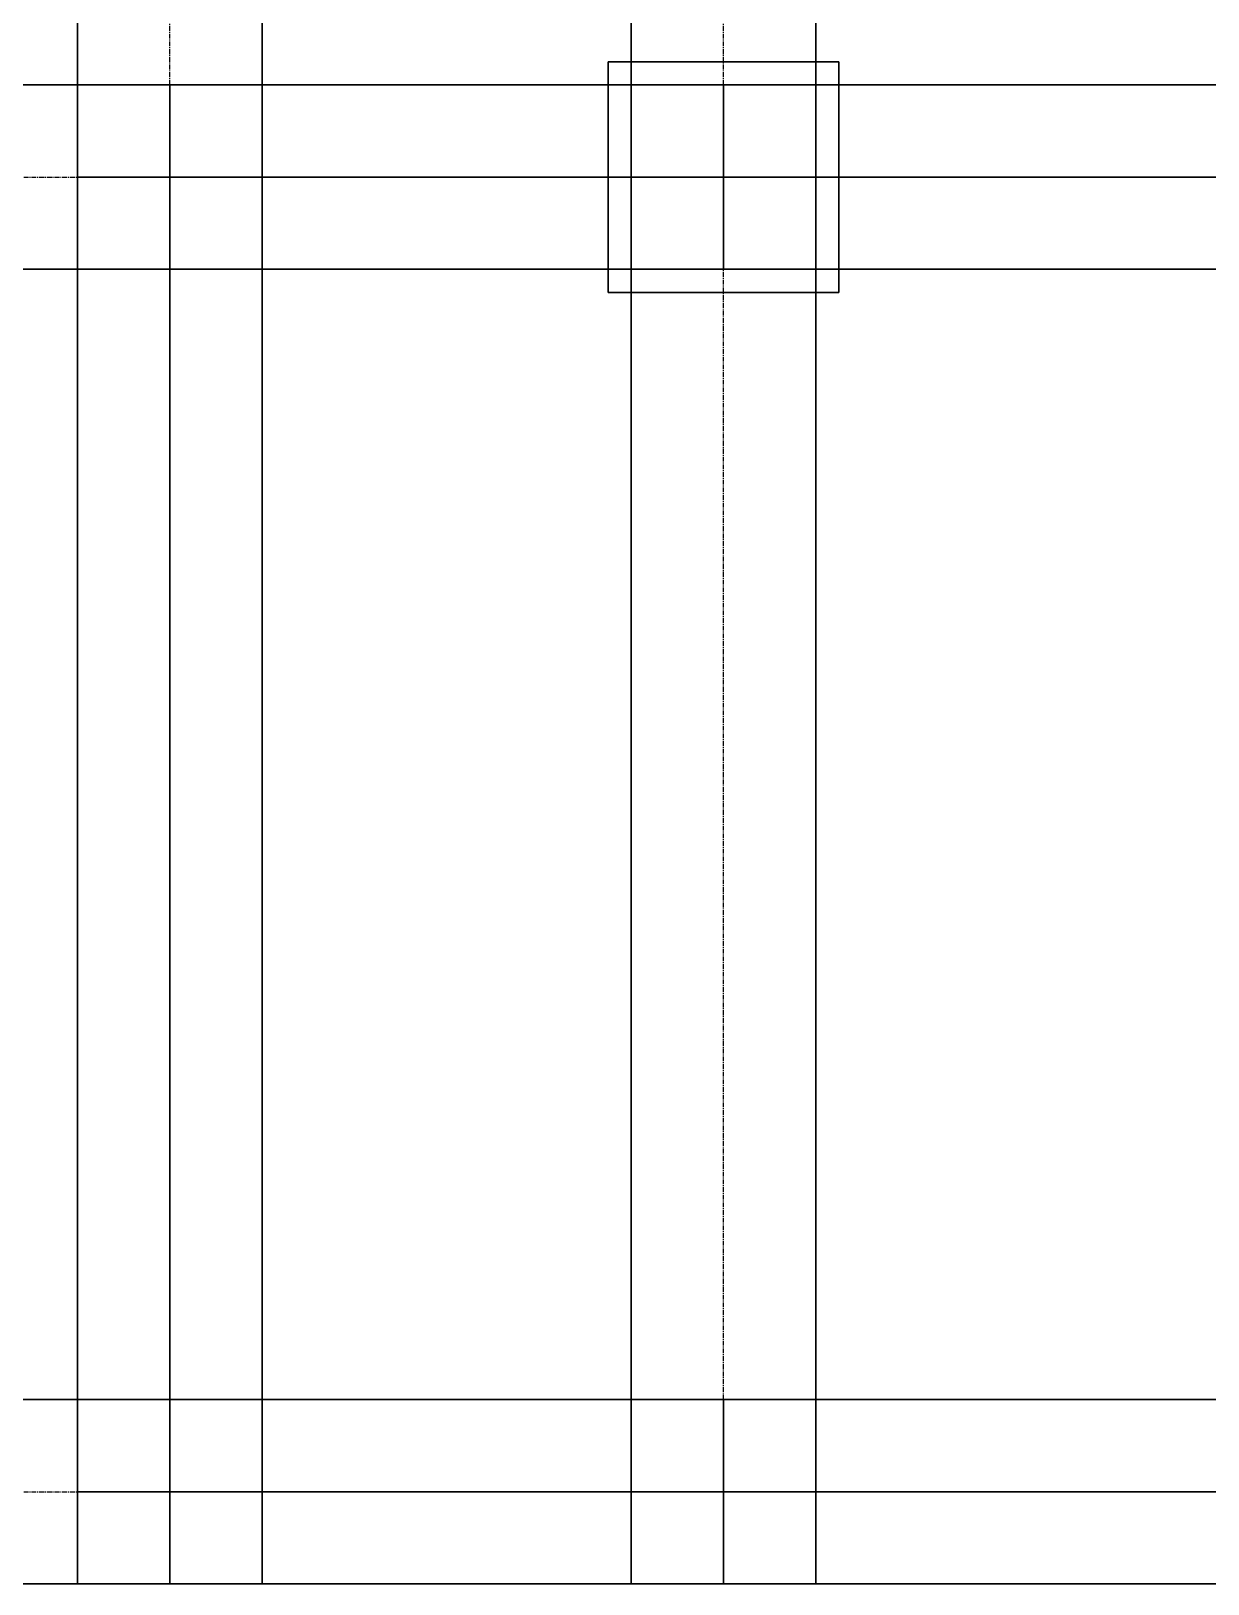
# Model space of a CAD drawing. Extents: x -12 to 2097, y 100 to 3117.
# Drawn here: x 896.9 to 1050, y 2725.9 to 2927.9 of the extents above; entities that cross this region are included whole.
import ezdxf

# ---------------------------------------------------------------- set-up
doc = ezdxf.new("R2010")
doc.units = 0
doc.header["$MEASUREMENT"] = 0
doc.linetypes.add('Center', pattern=[2, 1.25, -0.25, 0.25, -0.25])
for name, color, linetype in [('BEAM', 5, 'CONTINUOUS'), ('CENTERLINES', 7, 'CONTINUOUS'), ('COLS', 5, 'CONTINUOUS'), ('SLAB', 6, 'CONTINUOUS'), ('WALL', 6, 'CONTINUOUS')]:
    doc.layers.add(name, color=color, linetype=linetype)

msp = doc.modelspace()

# ---------------------------------------------------------------- linework, layer by layer
at = {"layer": 'BEAM', "color": 5, "linetype": 'CONTINUOUS'}
for points in [[(903, 2908.92, 600), (903, 2908.92, 624), (903, 2993.916, 624), (903, 2993.916, 600)], [(903, 2908.92, 624), (927, 2908.92, 624), (927, 2993.916, 624), (903, 2993.916, 624)], [(927, 2908.92, 600), (903, 2908.92, 600), (903, 2993.916, 600), (927, 2993.916, 600)], [(903, 2908.92, 468), (903, 2908.92, 492), (903, 2993.916, 492), (903, 2993.916, 468)], [(903, 2908.92, 492), (927, 2908.92, 492), (927, 2993.916, 492), (903, 2993.916, 492)], [(927, 2908.92, 468), (903, 2908.92, 468), (903, 2993.916, 468), (927, 2993.916, 468)], [(903, 2908.92, 336), (903, 2908.92, 360), (903, 2993.916, 360), (903, 2993.916, 336)], [(903, 2908.92, 360), (927, 2908.92, 360), (927, 2993.916, 360), (903, 2993.916, 360)], [(927, 2908.92, 336), (903, 2908.92, 336), (903, 2993.916, 336), (927, 2993.916, 336)], [(903, 2908.92, 204), (903, 2908.92, 228), (903, 2993.916, 228), (903, 2993.916, 204)], [(903, 2908.92, 228), (927, 2908.92, 228), (927, 2993.916, 228), (903, 2993.916, 228)], [(927, 2908.92, 204), (903, 2908.92, 204), (903, 2993.916, 204), (927, 2993.916, 204)], [(903, 2908.92, 60), (903, 2908.92, 84), (903, 2993.916, 84), (903, 2993.916, 60)], [(903, 2908.92, 84), (927, 2908.92, 84), (927, 2993.916, 84), (903, 2993.916, 84)], [(927, 2908.92, 60), (903, 2908.92, 60), (903, 2993.916, 60), (927, 2993.916, 60)], [(927, 2908.92, 624), (927, 2908.92, 600), (927, 2993.916, 600), (927, 2993.916, 624)], [(927, 2908.92, 492), (927, 2908.92, 468), (927, 2993.916, 468), (927, 2993.916, 492)], [(927, 2908.92, 360), (927, 2908.92, 336), (927, 2993.916, 336), (927, 2993.916, 360)], [(927, 2908.92, 228), (927, 2908.92, 204), (927, 2993.916, 204), (927, 2993.916, 228)], [(927, 2908.92, 84), (927, 2908.92, 60), (927, 2993.916, 60), (927, 2993.916, 84)], [(975, 2908.92, 600), (975, 2908.92, 624), (975, 2993.916, 624), (975, 2993.916, 600)], [(975, 2908.92, 624), (999, 2908.92, 624), (999, 2993.916, 624), (975, 2993.916, 624)], [(999, 2908.92, 600), (975, 2908.92, 600), (975, 2993.916, 600), (999, 2993.916, 600)], [(975, 2908.92, 468), (975, 2908.92, 492), (975, 2993.916, 492), (975, 2993.916, 468)], [(975, 2908.92, 492), (999, 2908.92, 492), (999, 2993.916, 492), (975, 2993.916, 492)], [(999, 2908.92, 468), (975, 2908.92, 468), (975, 2993.916, 468), (999, 2993.916, 468)], [(975, 2908.92, 336), (975, 2908.92, 360), (975, 2993.916, 360), (975, 2993.916, 336)], [(975, 2908.92, 360), (999, 2908.92, 360), (999, 2993.916, 360), (975, 2993.916, 360)], [(999, 2908.92, 336), (975, 2908.92, 336), (975, 2993.916, 336), (999, 2993.916, 336)], [(975, 2908.92, 204), (975, 2908.92, 228), (975, 2993.916, 228), (975, 2993.916, 204)], [(975, 2908.92, 228), (999, 2908.92, 228), (999, 2993.916, 228), (975, 2993.916, 228)], [(999, 2908.92, 204), (975, 2908.92, 204), (975, 2993.916, 204), (999, 2993.916, 204)], [(975, 2908.92, 60), (975, 2908.92, 84), (975, 2993.916, 84), (975, 2993.916, 60)], [(975, 2908.92, 84), (999, 2908.92, 84), (999, 2993.916, 84), (975, 2993.916, 84)], [(999, 2908.92, 60), (975, 2908.92, 60), (975, 2993.916, 60), (999, 2993.916, 60)], [(999, 2908.92, 624), (999, 2908.92, 600), (999, 2993.916, 600), (999, 2993.916, 624)], [(999, 2908.92, 492), (999, 2908.92, 468), (999, 2993.916, 468), (999, 2993.916, 492)], [(999, 2908.92, 360), (999, 2908.92, 336), (999, 2993.916, 336), (999, 2993.916, 360)], [(999, 2908.92, 228), (999, 2908.92, 204), (999, 2993.916, 204), (999, 2993.916, 228)], [(999, 2908.92, 84), (999, 2908.92, 60), (999, 2993.916, 60), (999, 2993.916, 84)], [(744, 2920.92, 600), (744, 2920.92, 624), (915, 2920.92, 624), (915, 2920.92, 600)], [(744, 2920.92, 624), (744, 2896.92, 624), (915, 2896.92, 624), (915, 2920.92, 624)], [(744, 2896.92, 600), (744, 2920.92, 600), (915, 2920.92, 600), (915, 2896.92, 600)], [(744, 2920.92, 468), (744, 2920.92, 492), (915, 2920.92, 492), (915, 2920.92, 468)], [(744, 2920.92, 492), (744, 2896.92, 492), (915, 2896.92, 492), (915, 2920.92, 492)], [(744, 2896.92, 468), (744, 2920.92, 468), (915, 2920.92, 468), (915, 2896.92, 468)], [(744, 2920.92, 336), (744, 2920.92, 360), (915, 2920.92, 360), (915, 2920.92, 336)], [(744, 2920.92, 360), (744, 2896.92, 360), (915, 2896.92, 360), (915, 2920.92, 360)], [(744, 2896.92, 336), (744, 2920.92, 336), (915, 2920.92, 336), (915, 2896.92, 336)], [(744, 2920.92, 204), (744, 2920.92, 228), (915, 2920.92, 228), (915, 2920.92, 204)], [(744, 2920.92, 228), (744, 2896.92, 228), (915, 2896.92, 228), (915, 2920.92, 228)], [(744, 2896.92, 204), (744, 2920.92, 204), (915, 2920.92, 204), (915, 2896.92, 204)], [(744, 2920.92, 60), (744, 2920.92, 84), (915, 2920.92, 84), (915, 2920.92, 60)], [(744, 2920.92, 84), (744, 2896.92, 84), (915, 2896.92, 84), (915, 2920.92, 84)], [(744, 2896.92, 60), (744, 2920.92, 60), (915, 2920.92, 60), (915, 2896.92, 60)], [(915, 2920.92, 600), (915, 2920.92, 624), (987, 2920.92, 624), (987, 2920.92, 600)], [(915, 2920.92, 624), (915, 2896.92, 624), (987, 2896.92, 624), (987, 2920.92, 624)], [(915, 2896.92, 600), (915, 2920.92, 600), (987, 2920.92, 600), (987, 2896.92, 600)], [(915, 2920.92, 468), (915, 2920.92, 492), (987, 2920.92, 492), (987, 2920.92, 468)], [(915, 2920.92, 492), (915, 2896.92, 492), (987, 2896.92, 492), (987, 2920.92, 492)], [(915, 2896.92, 468), (915, 2920.92, 468), (987, 2920.92, 468), (987, 2896.92, 468)], [(915, 2920.92, 336), (915, 2920.92, 360), (987, 2920.92, 360), (987, 2920.92, 336)], [(915, 2920.92, 360), (915, 2896.92, 360), (987, 2896.92, 360), (987, 2920.92, 360)], [(915, 2896.92, 336), (915, 2920.92, 336), (987, 2920.92, 336), (987, 2896.92, 336)], [(915, 2920.92, 204), (915, 2920.92, 228), (987, 2920.92, 228), (987, 2920.92, 204)], [(915, 2920.92, 228), (915, 2896.92, 228), (987, 2896.92, 228), (987, 2920.92, 228)], [(915, 2896.92, 204), (915, 2920.92, 204), (987, 2920.92, 204), (987, 2896.92, 204)], [(915, 2920.92, 60), (915, 2920.92, 84), (987, 2920.92, 84), (987, 2920.92, 60)], [(915, 2920.92, 84), (915, 2896.92, 84), (987, 2896.92, 84), (987, 2920.92, 84)], [(915, 2896.92, 60), (915, 2920.92, 60), (987, 2920.92, 60), (987, 2896.92, 60)], [(987, 2920.92, 600), (987, 2920.92, 624), (1098, 2920.92, 624), (1098, 2920.92, 600)], [(987, 2920.92, 624), (987, 2896.92, 624), (1098, 2896.92, 624), (1098, 2920.92, 624)], [(987, 2896.92, 600), (987, 2920.92, 600), (1098, 2920.92, 600), (1098, 2896.92, 600)], [(987, 2920.92, 468), (987, 2920.92, 492), (1098, 2920.92, 492), (1098, 2920.92, 468)], [(987, 2920.92, 492), (987, 2896.92, 492), (1098, 2896.92, 492), (1098, 2920.92, 492)], [(987, 2896.92, 468), (987, 2920.92, 468), (1098, 2920.92, 468), (1098, 2896.92, 468)], [(987, 2920.92, 336), (987, 2920.92, 360), (1098, 2920.92, 360), (1098, 2920.92, 336)], [(987, 2920.92, 360), (987, 2896.92, 360), (1098, 2896.92, 360), (1098, 2920.92, 360)], [(987, 2896.92, 336), (987, 2920.92, 336), (1098, 2920.92, 336), (1098, 2896.92, 336)], [(987, 2920.92, 204), (987, 2920.92, 228), (1098, 2920.92, 228), (1098, 2920.92, 204)], [(987, 2920.92, 228), (987, 2896.92, 228), (1098, 2896.92, 228), (1098, 2920.92, 228)], [(987, 2896.92, 204), (987, 2920.92, 204), (1098, 2920.92, 204), (1098, 2896.92, 204)], [(987, 2920.92, 60), (987, 2920.92, 84), (1098, 2920.92, 84), (1098, 2920.92, 60)], [(987, 2920.92, 84), (987, 2896.92, 84), (1098, 2896.92, 84), (1098, 2920.92, 84)], [(987, 2896.92, 60), (987, 2920.92, 60), (1098, 2920.92, 60), (1098, 2896.92, 60)], [(903, 2737.92, 600), (903, 2737.92, 624), (903, 2908.92, 624), (903, 2908.92, 600)], [(903, 2737.92, 624), (927, 2737.92, 624), (927, 2908.92, 624), (903, 2908.92, 624)], [(927, 2737.92, 600), (903, 2737.92, 600), (903, 2908.92, 600), (927, 2908.92, 600)], [(903, 2737.92, 468), (903, 2737.92, 492), (903, 2908.92, 492), (903, 2908.92, 468)], [(903, 2737.92, 492), (927, 2737.92, 492), (927, 2908.92, 492), (903, 2908.92, 492)], [(927, 2737.92, 468), (903, 2737.92, 468), (903, 2908.92, 468), (927, 2908.92, 468)], [(903, 2737.92, 336), (903, 2737.92, 360), (903, 2908.92, 360), (903, 2908.92, 336)], [(903, 2737.92, 360), (927, 2737.92, 360), (927, 2908.92, 360), (903, 2908.92, 360)], [(927, 2737.92, 336), (903, 2737.92, 336), (903, 2908.92, 336), (927, 2908.92, 336)], [(903, 2737.92, 204), (903, 2737.92, 228), (903, 2908.92, 228), (903, 2908.92, 204)], [(903, 2737.92, 228), (927, 2737.92, 228), (927, 2908.92, 228), (903, 2908.92, 228)], [(927, 2737.92, 204), (903, 2737.92, 204), (903, 2908.92, 204), (927, 2908.92, 204)], [(903, 2737.92, 60), (903, 2737.92, 84), (903, 2908.92, 84), (903, 2908.92, 60)], [(903, 2737.92, 84), (927, 2737.92, 84), (927, 2908.92, 84), (903, 2908.92, 84)], [(927, 2737.92, 60), (903, 2737.92, 60), (903, 2908.92, 60), (927, 2908.92, 60)], [(927, 2737.92, 624), (927, 2737.92, 600), (927, 2908.92, 600), (927, 2908.92, 624)], [(927, 2737.92, 492), (927, 2737.92, 468), (927, 2908.92, 468), (927, 2908.92, 492)], [(927, 2737.92, 360), (927, 2737.92, 336), (927, 2908.92, 336), (927, 2908.92, 360)], [(927, 2737.92, 228), (927, 2737.92, 204), (927, 2908.92, 204), (927, 2908.92, 228)], [(927, 2737.92, 84), (927, 2737.92, 60), (927, 2908.92, 60), (927, 2908.92, 84)], [(975, 2737.92, 600), (975, 2737.92, 624), (975, 2908.92, 624), (975, 2908.92, 600)], [(975, 2737.92, 624), (999, 2737.92, 624), (999, 2908.92, 624), (975, 2908.92, 624)], [(999, 2737.92, 600), (975, 2737.92, 600), (975, 2908.92, 600), (999, 2908.92, 600)], [(975, 2737.92, 468), (975, 2737.92, 492), (975, 2908.92, 492), (975, 2908.92, 468)], [(975, 2737.92, 492), (999, 2737.92, 492), (999, 2908.92, 492), (975, 2908.92, 492)], [(999, 2737.92, 468), (975, 2737.92, 468), (975, 2908.92, 468), (999, 2908.92, 468)], [(975, 2737.92, 336), (975, 2737.92, 360), (975, 2908.92, 360), (975, 2908.92, 336)], [(975, 2737.92, 360), (999, 2737.92, 360), (999, 2908.92, 360), (975, 2908.92, 360)], [(999, 2737.92, 336), (975, 2737.92, 336), (975, 2908.92, 336), (999, 2908.92, 336)], [(975, 2737.92, 204), (975, 2737.92, 228), (975, 2908.92, 228), (975, 2908.92, 204)], [(975, 2737.92, 228), (999, 2737.92, 228), (999, 2908.92, 228), (975, 2908.92, 228)], [(999, 2737.92, 204), (975, 2737.92, 204), (975, 2908.92, 204), (999, 2908.92, 204)], [(975, 2737.92, 60), (975, 2737.92, 84), (975, 2908.92, 84), (975, 2908.92, 60)], [(975, 2737.92, 84), (999, 2737.92, 84), (999, 2908.92, 84), (975, 2908.92, 84)], [(999, 2737.92, 60), (975, 2737.92, 60), (975, 2908.92, 60), (999, 2908.92, 60)], [(999, 2737.92, 624), (999, 2737.92, 600), (999, 2908.92, 600), (999, 2908.92, 624)], [(999, 2737.92, 492), (999, 2737.92, 468), (999, 2908.92, 468), (999, 2908.92, 492)], [(999, 2737.92, 360), (999, 2737.92, 336), (999, 2908.92, 336), (999, 2908.92, 360)], [(999, 2737.92, 228), (999, 2737.92, 204), (999, 2908.92, 204), (999, 2908.92, 228)], [(999, 2737.92, 84), (999, 2737.92, 60), (999, 2908.92, 60), (999, 2908.92, 84)], [(744, 2896.92, 624), (744, 2896.92, 600), (915, 2896.92, 600), (915, 2896.92, 624)], [(744, 2896.92, 492), (744, 2896.92, 468), (915, 2896.92, 468), (915, 2896.92, 492)], [(744, 2896.92, 360), (744, 2896.92, 336), (915, 2896.92, 336), (915, 2896.92, 360)], [(744, 2896.92, 228), (744, 2896.92, 204), (915, 2896.92, 204), (915, 2896.92, 228)], [(744, 2896.92, 84), (744, 2896.92, 60), (915, 2896.92, 60), (915, 2896.92, 84)], [(915, 2896.92, 624), (915, 2896.92, 600), (987, 2896.92, 600), (987, 2896.92, 624)], [(915, 2896.92, 492), (915, 2896.92, 468), (987, 2896.92, 468), (987, 2896.92, 492)], [(915, 2896.92, 360), (915, 2896.92, 336), (987, 2896.92, 336), (987, 2896.92, 360)], [(915, 2896.92, 228), (915, 2896.92, 204), (987, 2896.92, 204), (987, 2896.92, 228)], [(915, 2896.92, 84), (915, 2896.92, 60), (987, 2896.92, 60), (987, 2896.92, 84)], [(987, 2896.92, 624), (987, 2896.92, 600), (1098, 2896.92, 600), (1098, 2896.92, 624)], [(987, 2896.92, 492), (987, 2896.92, 468), (1098, 2896.92, 468), (1098, 2896.92, 492)], [(987, 2896.92, 360), (987, 2896.92, 336), (1098, 2896.92, 336), (1098, 2896.92, 360)], [(987, 2896.92, 228), (987, 2896.92, 204), (1098, 2896.92, 204), (1098, 2896.92, 228)], [(987, 2896.92, 84), (987, 2896.92, 60), (1098, 2896.92, 60), (1098, 2896.92, 84)], [(744, 2749.92, 600), (744, 2749.92, 624), (915, 2749.92, 624), (915, 2749.92, 600)], [(744, 2749.92, 624), (744, 2725.92, 624), (915, 2725.92, 624), (915, 2749.92, 624)], [(744, 2725.92, 600), (744, 2749.92, 600), (915, 2749.92, 600), (915, 2725.92, 600)], [(744, 2749.92, 468), (744, 2749.92, 492), (915, 2749.92, 492), (915, 2749.92, 468)], [(744, 2749.92, 492), (744, 2725.92, 492), (915, 2725.92, 492), (915, 2749.92, 492)], [(744, 2725.92, 468), (744, 2749.92, 468), (915, 2749.92, 468), (915, 2725.92, 468)], [(744, 2749.92, 336), (744, 2749.92, 360), (915, 2749.92, 360), (915, 2749.92, 336)], [(744, 2749.92, 360), (744, 2725.92, 360), (915, 2725.92, 360), (915, 2749.92, 360)], [(744, 2725.92, 336), (744, 2749.92, 336), (915, 2749.92, 336), (915, 2725.92, 336)], [(744, 2749.92, 204), (744, 2749.92, 228), (915, 2749.92, 228), (915, 2749.92, 204)], [(744, 2749.92, 228), (744, 2725.92, 228), (915, 2725.92, 228), (915, 2749.92, 228)], [(744, 2725.92, 204), (744, 2749.92, 204), (915, 2749.92, 204), (915, 2725.92, 204)], [(744, 2749.92, 60), (744, 2749.92, 84), (915, 2749.92, 84), (915, 2749.92, 60)], [(744, 2749.92, 84), (744, 2725.92, 84), (915, 2725.92, 84), (915, 2749.92, 84)], [(744, 2725.92, 60), (744, 2749.92, 60), (915, 2749.92, 60), (915, 2725.92, 60)], [(915, 2749.92, 600), (915, 2749.92, 624), (987, 2749.92, 624), (987, 2749.92, 600)], [(915, 2749.92, 624), (915, 2725.92, 624), (987, 2725.92, 624), (987, 2749.92, 624)], [(915, 2725.92, 600), (915, 2749.92, 600), (987, 2749.92, 600), (987, 2725.92, 600)], [(915, 2749.92, 468), (915, 2749.92, 492), (987, 2749.92, 492), (987, 2749.92, 468)], [(915, 2749.92, 492), (915, 2725.92, 492), (987, 2725.92, 492), (987, 2749.92, 492)], [(915, 2725.92, 468), (915, 2749.92, 468), (987, 2749.92, 468), (987, 2725.92, 468)], [(915, 2749.92, 336), (915, 2749.92, 360), (987, 2749.92, 360), (987, 2749.92, 336)], [(915, 2749.92, 360), (915, 2725.92, 360), (987, 2725.92, 360), (987, 2749.92, 360)], [(915, 2725.92, 336), (915, 2749.92, 336), (987, 2749.92, 336), (987, 2725.92, 336)], [(915, 2749.92, 204), (915, 2749.92, 228), (987, 2749.92, 228), (987, 2749.92, 204)], [(915, 2749.92, 228), (915, 2725.92, 228), (987, 2725.92, 228), (987, 2749.92, 228)], [(915, 2725.92, 204), (915, 2749.92, 204), (987, 2749.92, 204), (987, 2725.92, 204)], [(915, 2749.92, 60), (915, 2749.92, 84), (987, 2749.92, 84), (987, 2749.92, 60)], [(915, 2749.92, 84), (915, 2725.92, 84), (987, 2725.92, 84), (987, 2749.92, 84)], [(915, 2725.92, 60), (915, 2749.92, 60), (987, 2749.92, 60), (987, 2725.92, 60)], [(987, 2749.92, 600), (987, 2749.92, 624), (1098, 2749.92, 624), (1098, 2749.92, 600)], [(987, 2749.92, 624), (987, 2725.92, 624), (1098, 2725.92, 624), (1098, 2749.92, 624)], [(987, 2725.92, 600), (987, 2749.92, 600), (1098, 2749.92, 600), (1098, 2725.92, 600)], [(987, 2749.92, 468), (987, 2749.92, 492), (1098, 2749.92, 492), (1098, 2749.92, 468)], [(987, 2749.92, 492), (987, 2725.92, 492), (1098, 2725.92, 492), (1098, 2749.92, 492)], [(987, 2725.92, 468), (987, 2749.92, 468), (1098, 2749.92, 468), (1098, 2725.92, 468)], [(987, 2749.92, 336), (987, 2749.92, 360), (1098, 2749.92, 360), (1098, 2749.92, 336)], [(987, 2749.92, 360), (987, 2725.92, 360), (1098, 2725.92, 360), (1098, 2749.92, 360)], [(987, 2725.92, 336), (987, 2749.92, 336), (1098, 2749.92, 336), (1098, 2725.92, 336)], [(987, 2749.92, 204), (987, 2749.92, 228), (1098, 2749.92, 228), (1098, 2749.92, 204)], [(987, 2749.92, 228), (987, 2725.92, 228), (1098, 2725.92, 228), (1098, 2749.92, 228)], [(987, 2725.92, 204), (987, 2749.92, 204), (1098, 2749.92, 204), (1098, 2725.92, 204)], [(987, 2749.92, 60), (987, 2749.92, 84), (1098, 2749.92, 84), (1098, 2749.92, 60)], [(987, 2749.92, 84), (987, 2725.92, 84), (1098, 2725.92, 84), (1098, 2749.92, 84)], [(987, 2725.92, 60), (987, 2749.92, 60), (1098, 2749.92, 60), (1098, 2725.92, 60)], [(744, 2725.92, 624), (744, 2725.92, 600), (915, 2725.92, 600), (915, 2725.92, 624)], [(744, 2725.92, 492), (744, 2725.92, 468), (915, 2725.92, 468), (915, 2725.92, 492)], [(744, 2725.92, 360), (744, 2725.92, 336), (915, 2725.92, 336), (915, 2725.92, 360)], [(744, 2725.92, 228), (744, 2725.92, 204), (915, 2725.92, 204), (915, 2725.92, 228)], [(744, 2725.92, 84), (744, 2725.92, 60), (915, 2725.92, 60), (915, 2725.92, 84)], [(915, 2725.92, 624), (915, 2725.92, 600), (987, 2725.92, 600), (987, 2725.92, 624)], [(915, 2725.92, 492), (915, 2725.92, 468), (987, 2725.92, 468), (987, 2725.92, 492)], [(915, 2725.92, 360), (915, 2725.92, 336), (987, 2725.92, 336), (987, 2725.92, 360)], [(915, 2725.92, 228), (915, 2725.92, 204), (987, 2725.92, 204), (987, 2725.92, 228)], [(915, 2725.92, 84), (915, 2725.92, 60), (987, 2725.92, 60), (987, 2725.92, 84)], [(987, 2725.92, 624), (987, 2725.92, 600), (1098, 2725.92, 600), (1098, 2725.92, 624)], [(987, 2725.92, 492), (987, 2725.92, 468), (1098, 2725.92, 468), (1098, 2725.92, 492)], [(987, 2725.92, 360), (987, 2725.92, 336), (1098, 2725.92, 336), (1098, 2725.92, 360)], [(987, 2725.92, 228), (987, 2725.92, 204), (1098, 2725.92, 204), (1098, 2725.92, 228)], [(987, 2725.92, 84), (987, 2725.92, 60), (1098, 2725.92, 60), (1098, 2725.92, 84)]]:
    msp.add_3dface(points, dxfattribs=at)
at = {"layer": 'CENTERLINES', "color": 0, "linetype": 'CENTER', "ltscale": 0.5}
for p, q in [((915, 2908.92, 624), (915, 2993.916, 624)), ((915, 2908.92, 492), (915, 2993.916, 492)), ((915, 2908.92, 360), (915, 2993.916, 360)), ((915, 2908.92, 228), (915, 2993.916, 228)), ((915, 2908.92, 84), (915, 2993.916, 84)), ((987, 2908.92, 624), (987, 2993.916, 624)), ((987, 2908.92, 492), (987, 2993.916, 492)), ((987, 2908.92, 360), (987, 2993.916, 360)), ((987, 2908.92, 228), (987, 2993.916, 228)), ((987, 2908.92, 84), (987, 2993.916, 84)), ((744, 2908.92, 624), (915, 2908.92, 624)), ((744, 2908.92, 492), (915, 2908.92, 492)), ((744, 2908.92, 360), (915, 2908.92, 360)), ((744, 2908.92, 228), (915, 2908.92, 228)), ((744, 2908.92, 84), (915, 2908.92, 84)), ((915, 2737.92, 624), (915, 2908.92, 624)), ((915, 2737.92, 492), (915, 2908.92, 492)), ((915, 2737.92, 360), (915, 2908.92, 360)), ((915, 2737.92, 228), (915, 2908.92, 228)), ((915, 2737.92, 84), (915, 2908.92, 84)), ((915, 2908.92, 624), (987, 2908.92, 624)), ((915, 2908.92, 492), (987, 2908.92, 492)), ((915, 2908.92, 360), (987, 2908.92, 360)), ((915, 2908.92, 228), (987, 2908.92, 228)), ((915, 2908.92, 84), (987, 2908.92, 84)), ((915, 2908.92, 492), (915, 2908.92, 624)), ((915, 2908.92, 360), (915, 2908.92, 492)), ((915, 2908.92, 228), (915, 2908.92, 360)), ((915, 2908.92, 84), (915, 2908.92, 228)), ((915, 2908.92, 24), (915, 2908.92, 84)), ((915, 2908.92), (915, 2908.92, 24)), ((987, 2737.92, 624), (987, 2908.92, 624)), ((987, 2737.92, 492), (987, 2908.92, 492)), ((987, 2737.92, 360), (987, 2908.92, 360)), ((987, 2737.92, 228), (987, 2908.92, 228)), ((987, 2737.92, 84), (987, 2908.92, 84)), ((987, 2908.92, 624), (1098, 2908.92, 624)), ((987, 2908.92, 492), (1098, 2908.92, 492)), ((987, 2908.92, 360), (1098, 2908.92, 360)), ((987, 2908.92, 228), (1098, 2908.92, 228)), ((987, 2908.92, 84), (1098, 2908.92, 84)), ((987, 2908.92, 492), (987, 2908.92, 624)), ((987, 2908.92, 360), (987, 2908.92, 492)), ((987, 2908.92, 228), (987, 2908.92, 360)), ((987, 2908.92, 84), (987, 2908.92, 228)), ((987, 2908.92, 24), (987, 2908.92, 84)), ((987, 2908.92), (987, 2908.92, 24)), ((744, 2737.92, 624), (915, 2737.92, 624)), ((744, 2737.92, 492), (915, 2737.92, 492)), ((744, 2737.92, 360), (915, 2737.92, 360)), ((744, 2737.92, 228), (915, 2737.92, 228)), ((744, 2737.92, 84), (915, 2737.92, 84)), ((915, 2737.92, 624), (987, 2737.92, 624)), ((915, 2737.92, 492), (987, 2737.92, 492)), ((915, 2737.92, 360), (987, 2737.92, 360)), ((915, 2737.92, 228), (987, 2737.92, 228)), ((915, 2737.92, 84), (987, 2737.92, 84)), ((915, 2737.92, 492), (915, 2737.92, 624)), ((915, 2737.92, 360), (915, 2737.92, 492)), ((915, 2737.92, 228), (915, 2737.92, 360)), ((915, 2737.92, 84), (915, 2737.92, 228)), ((915, 2737.92, 24), (915, 2737.92, 84)), ((915, 2737.92), (915, 2737.92, 24)), ((987, 2737.92, 624), (1098, 2737.92, 624)), ((987, 2737.92, 492), (1098, 2737.92, 492)), ((987, 2737.92, 360), (1098, 2737.92, 360)), ((987, 2737.92, 228), (1098, 2737.92, 228)), ((987, 2737.92, 84), (1098, 2737.92, 84)), ((987, 2737.92, 492), (987, 2737.92, 624)), ((987, 2737.92, 360), (987, 2737.92, 492)), ((987, 2737.92, 228), (987, 2737.92, 360)), ((987, 2737.92, 84), (987, 2737.92, 228)), ((987, 2737.92, 24), (987, 2737.92, 84)), ((987, 2737.92), (987, 2737.92, 24))]:
    msp.add_line(p, q, dxfattribs=at)
at = {"layer": 'CENTERLINES', "color": 0, "linetype": 'CENTER', "elevation": 24}
msp.add_lwpolyline([(915, 2737.92), (1170, 2737.92), (1170, 2908.92), (915, 2908.92)], close=True, dxfattribs=at)
at = {"layer": 'COLS', "color": 5, "linetype": 'CONTINUOUS'}
for points in [[(1002, 2923.92), (972, 2923.92), (972, 2923.92, 24), (1002, 2923.92, 24)], [(972, 2923.92), (972, 2893.92), (972, 2893.92, 24), (972, 2923.92, 24)], [(1002, 2893.92), (1002, 2923.92), (1002, 2923.92, 24), (1002, 2893.92, 24)], [(927, 2920.92, 492), (903, 2920.92, 492), (903, 2920.92, 624), (927, 2920.92, 624)], [(903, 2920.92, 492), (903, 2896.92, 492), (903, 2896.92, 624), (903, 2920.92, 624)], [(927, 2920.92, 360), (903, 2920.92, 360), (903, 2920.92, 492), (927, 2920.92, 492)], [(903, 2920.92, 360), (903, 2896.92, 360), (903, 2896.92, 492), (903, 2920.92, 492)], [(927, 2920.92, 228), (903, 2920.92, 228), (903, 2920.92, 360), (927, 2920.92, 360)], [(903, 2920.92, 228), (903, 2896.92, 228), (903, 2896.92, 360), (903, 2920.92, 360)], [(927, 2920.92, 84), (903, 2920.92, 84), (903, 2920.92, 228), (927, 2920.92, 228)], [(903, 2920.92, 84), (903, 2896.92, 84), (903, 2896.92, 228), (903, 2920.92, 228)], [(927, 2920.92, 24), (903, 2920.92, 24), (903, 2920.92, 84), (927, 2920.92, 84)], [(903, 2920.92, 24), (903, 2896.92, 24), (903, 2896.92, 84), (903, 2920.92, 84)], [(927, 2920.92), (903, 2920.92), (903, 2920.92, 24), (927, 2920.92, 24)], [(903, 2920.92), (903, 2896.92), (903, 2896.92, 24), (903, 2920.92, 24)], [(927, 2896.92, 492), (927, 2920.92, 492), (927, 2920.92, 624), (927, 2896.92, 624)], [(927, 2896.92, 360), (927, 2920.92, 360), (927, 2920.92, 492), (927, 2896.92, 492)], [(927, 2896.92, 228), (927, 2920.92, 228), (927, 2920.92, 360), (927, 2896.92, 360)], [(927, 2896.92, 84), (927, 2920.92, 84), (927, 2920.92, 228), (927, 2896.92, 228)], [(927, 2896.92, 24), (927, 2920.92, 24), (927, 2920.92, 84), (927, 2896.92, 84)], [(927, 2896.92), (927, 2920.92), (927, 2920.92, 24), (927, 2896.92, 24)], [(999, 2920.92, 492), (975, 2920.92, 492), (975, 2920.92, 624), (999, 2920.92, 624)], [(975, 2920.92, 492), (975, 2896.92, 492), (975, 2896.92, 624), (975, 2920.92, 624)], [(999, 2920.92, 360), (975, 2920.92, 360), (975, 2920.92, 492), (999, 2920.92, 492)], [(975, 2920.92, 360), (975, 2896.92, 360), (975, 2896.92, 492), (975, 2920.92, 492)], [(999, 2920.92, 228), (975, 2920.92, 228), (975, 2920.92, 360), (999, 2920.92, 360)], [(975, 2920.92, 228), (975, 2896.92, 228), (975, 2896.92, 360), (975, 2920.92, 360)], [(999, 2920.92, 84), (975, 2920.92, 84), (975, 2920.92, 228), (999, 2920.92, 228)], [(975, 2920.92, 84), (975, 2896.92, 84), (975, 2896.92, 228), (975, 2920.92, 228)], [(999, 2920.92, 24), (975, 2920.92, 24), (975, 2920.92, 84), (999, 2920.92, 84)], [(975, 2920.92, 24), (975, 2896.92, 24), (975, 2896.92, 84), (975, 2920.92, 84)], [(999, 2896.92, 492), (999, 2920.92, 492), (999, 2920.92, 624), (999, 2896.92, 624)], [(999, 2896.92, 360), (999, 2920.92, 360), (999, 2920.92, 492), (999, 2896.92, 492)], [(999, 2896.92, 228), (999, 2920.92, 228), (999, 2920.92, 360), (999, 2896.92, 360)], [(999, 2896.92, 84), (999, 2920.92, 84), (999, 2920.92, 228), (999, 2896.92, 228)], [(999, 2896.92, 24), (999, 2920.92, 24), (999, 2920.92, 84), (999, 2896.92, 84)], [(903, 2896.92, 492), (927, 2896.92, 492), (927, 2896.92, 624), (903, 2896.92, 624)], [(903, 2896.92, 360), (927, 2896.92, 360), (927, 2896.92, 492), (903, 2896.92, 492)], [(903, 2896.92, 228), (927, 2896.92, 228), (927, 2896.92, 360), (903, 2896.92, 360)], [(903, 2896.92, 84), (927, 2896.92, 84), (927, 2896.92, 228), (903, 2896.92, 228)], [(903, 2896.92, 24), (927, 2896.92, 24), (927, 2896.92, 84), (903, 2896.92, 84)], [(903, 2896.92), (927, 2896.92), (927, 2896.92, 24), (903, 2896.92, 24)], [(975, 2896.92, 492), (999, 2896.92, 492), (999, 2896.92, 624), (975, 2896.92, 624)], [(975, 2896.92, 360), (999, 2896.92, 360), (999, 2896.92, 492), (975, 2896.92, 492)], [(975, 2896.92, 228), (999, 2896.92, 228), (999, 2896.92, 360), (975, 2896.92, 360)], [(975, 2896.92, 84), (999, 2896.92, 84), (999, 2896.92, 228), (975, 2896.92, 228)], [(975, 2896.92, 24), (999, 2896.92, 24), (999, 2896.92, 84), (975, 2896.92, 84)], [(972, 2893.92), (1002, 2893.92), (1002, 2893.92, 24), (972, 2893.92, 24)], [(927, 2749.92, 492), (903, 2749.92, 492), (903, 2749.92, 624), (927, 2749.92, 624)], [(903, 2749.92, 492), (903, 2725.92, 492), (903, 2725.92, 624), (903, 2749.92, 624)], [(927, 2749.92, 360), (903, 2749.92, 360), (903, 2749.92, 492), (927, 2749.92, 492)], [(903, 2749.92, 360), (903, 2725.92, 360), (903, 2725.92, 492), (903, 2749.92, 492)], [(927, 2749.92, 228), (903, 2749.92, 228), (903, 2749.92, 360), (927, 2749.92, 360)], [(903, 2749.92, 228), (903, 2725.92, 228), (903, 2725.92, 360), (903, 2749.92, 360)], [(927, 2749.92, 84), (903, 2749.92, 84), (903, 2749.92, 228), (927, 2749.92, 228)], [(903, 2749.92, 84), (903, 2725.92, 84), (903, 2725.92, 228), (903, 2749.92, 228)], [(927, 2749.92, 24), (903, 2749.92, 24), (903, 2749.92, 84), (927, 2749.92, 84)], [(903, 2749.92, 24), (903, 2725.92, 24), (903, 2725.92, 84), (903, 2749.92, 84)], [(927, 2749.92), (903, 2749.92), (903, 2749.92, 24), (927, 2749.92, 24)], [(903, 2749.92), (903, 2725.92), (903, 2725.92, 24), (903, 2749.92, 24)], [(927, 2725.92, 492), (927, 2749.92, 492), (927, 2749.92, 624), (927, 2725.92, 624)], [(927, 2725.92, 360), (927, 2749.92, 360), (927, 2749.92, 492), (927, 2725.92, 492)], [(927, 2725.92, 228), (927, 2749.92, 228), (927, 2749.92, 360), (927, 2725.92, 360)], [(927, 2725.92, 84), (927, 2749.92, 84), (927, 2749.92, 228), (927, 2725.92, 228)], [(927, 2725.92, 24), (927, 2749.92, 24), (927, 2749.92, 84), (927, 2725.92, 84)], [(927, 2725.92), (927, 2749.92), (927, 2749.92, 24), (927, 2725.92, 24)], [(999, 2749.92, 492), (975, 2749.92, 492), (975, 2749.92, 624), (999, 2749.92, 624)], [(975, 2749.92, 492), (975, 2725.92, 492), (975, 2725.92, 624), (975, 2749.92, 624)], [(999, 2749.92, 360), (975, 2749.92, 360), (975, 2749.92, 492), (999, 2749.92, 492)], [(975, 2749.92, 360), (975, 2725.92, 360), (975, 2725.92, 492), (975, 2749.92, 492)], [(999, 2749.92, 228), (975, 2749.92, 228), (975, 2749.92, 360), (999, 2749.92, 360)], [(975, 2749.92, 228), (975, 2725.92, 228), (975, 2725.92, 360), (975, 2749.92, 360)], [(999, 2749.92, 84), (975, 2749.92, 84), (975, 2749.92, 228), (999, 2749.92, 228)], [(975, 2749.92, 84), (975, 2725.92, 84), (975, 2725.92, 228), (975, 2749.92, 228)], [(999, 2749.92, 24), (975, 2749.92, 24), (975, 2749.92, 84), (999, 2749.92, 84)], [(975, 2749.92, 24), (975, 2725.92, 24), (975, 2725.92, 84), (975, 2749.92, 84)], [(999, 2749.92), (975, 2749.92), (975, 2749.92, 24), (999, 2749.92, 24)], [(975, 2749.92), (975, 2725.92), (975, 2725.92, 24), (975, 2749.92, 24)], [(999, 2725.92, 492), (999, 2749.92, 492), (999, 2749.92, 624), (999, 2725.92, 624)], [(999, 2725.92, 360), (999, 2749.92, 360), (999, 2749.92, 492), (999, 2725.92, 492)], [(999, 2725.92, 228), (999, 2749.92, 228), (999, 2749.92, 360), (999, 2725.92, 360)], [(999, 2725.92, 84), (999, 2749.92, 84), (999, 2749.92, 228), (999, 2725.92, 228)], [(999, 2725.92, 24), (999, 2749.92, 24), (999, 2749.92, 84), (999, 2725.92, 84)], [(999, 2725.92), (999, 2749.92), (999, 2749.92, 24), (999, 2725.92, 24)], [(903, 2725.92, 492), (927, 2725.92, 492), (927, 2725.92, 624), (903, 2725.92, 624)], [(903, 2725.92, 360), (927, 2725.92, 360), (927, 2725.92, 492), (903, 2725.92, 492)], [(903, 2725.92, 228), (927, 2725.92, 228), (927, 2725.92, 360), (903, 2725.92, 360)], [(903, 2725.92, 84), (927, 2725.92, 84), (927, 2725.92, 228), (903, 2725.92, 228)], [(903, 2725.92, 24), (927, 2725.92, 24), (927, 2725.92, 84), (903, 2725.92, 84)], [(903, 2725.92), (927, 2725.92), (927, 2725.92, 24), (903, 2725.92, 24)], [(975, 2725.92, 492), (999, 2725.92, 492), (999, 2725.92, 624), (975, 2725.92, 624)], [(975, 2725.92, 360), (999, 2725.92, 360), (999, 2725.92, 492), (975, 2725.92, 492)], [(975, 2725.92, 228), (999, 2725.92, 228), (999, 2725.92, 360), (975, 2725.92, 360)], [(975, 2725.92, 84), (999, 2725.92, 84), (999, 2725.92, 228), (975, 2725.92, 228)], [(975, 2725.92, 24), (999, 2725.92, 24), (999, 2725.92, 84), (975, 2725.92, 84)], [(975, 2725.92), (999, 2725.92), (999, 2725.92, 24), (975, 2725.92, 24)]]:
    msp.add_3dface(points, dxfattribs=at)
at = {"layer": 'SLAB', "color": 6, "linetype": 'CONTINUOUS'}
for points in [[(1170, 2908.92, 24), (915, 2908.92, 24), (915, 2908.92, 29), (1170, 2908.92, 29)], [(915, 2908.92, 24), (915, 2737.92, 24), (915, 2737.92, 29), (915, 2908.92, 29)], [(915, 2737.92, 24), (1170, 2737.92, 24), (1170, 2908.92, 24), (915, 2908.92, 24)], [(915, 2737.92, 29), (1170, 2737.92, 29), (1170, 2908.92, 29), (915, 2908.92, 29)], [(915, 2737.92, 24), (1170, 2737.92, 24), (1170, 2737.92, 29), (915, 2737.92, 29)]]:
    msp.add_3dface(points, dxfattribs=at)
at = {"layer": 'WALL', "color": 6, "linetype": 'CONTINUOUS'}
for points in [[(915, 2908.92, 24), (915, 2737.92, 24), (915, 2737.92, 84), (915, 2908.92, 84)], [(1170, 2908.92, 24), (915, 2908.92, 24), (915, 2908.92, 84), (1170, 2908.92, 84)], [(915, 2737.92, 24), (1170, 2737.92, 24), (1170, 2737.92, 84), (915, 2737.92, 84)]]:
    msp.add_3dface(points, dxfattribs=at)

doc.saveas('drawing.dxf')
